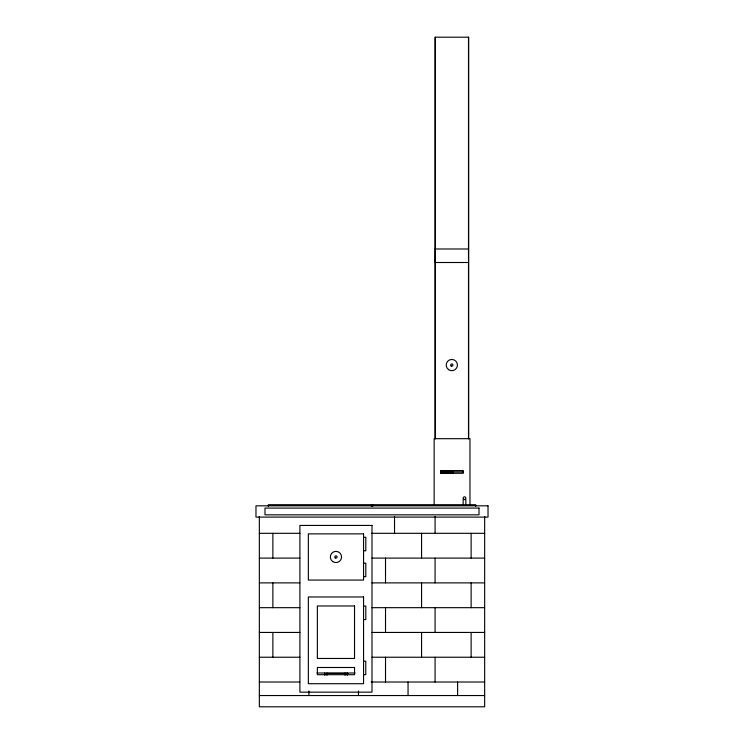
<?xml version="1.0" encoding="UTF-8"?>
<svg xmlns="http://www.w3.org/2000/svg" width="744" height="744" viewBox="0 0 744 744"><rect width="100%" height="100%" fill="white"/><g stroke="black" fill="none" stroke-linecap="round" stroke-linejoin="round"><path stroke-width="1.12" d="M435.119 248.989L468.646 248.989M435.277 262.502L435.435 248.989M436.458 262.502L467.381 262.502M440.783 470.747L450.697 470.571M440.783 471.919L463.307 471.919M440.783 472.273L453.394 472.273M440.783 472.598L453.394 472.598M440.783 472.877L453.394 472.877M440.783 473.091L453.394 473.091M440.783 473.277L463.307 473.277L463.307 470.571L440.783 470.617L440.783 473.277L453.394 473.231L453.394 471.919M259.349 533.318L299.906 533.318M371.423 533.318L484.651 533.318M363.556 537.261L365.806 537.261L365.806 550.774L363.556 550.774M259.349 558.102L299.906 558.102M372 558.102L484.651 558.102M363.556 563.171L365.806 563.171L365.806 576.684L363.556 576.684M259.349 582.887L299.906 582.887M372 582.887L484.651 582.887M363.556 606.044L365.806 606.044L365.806 619.557L363.556 619.557M259.349 607.671L299.906 607.671M372 607.671L484.651 607.671M259.349 632.447L299.906 632.447M372 632.447L484.651 632.447M259.349 657.231L299.906 657.231M372 657.231L484.651 657.231M363.509 661.174L365.769 661.174L365.769 674.696L363.509 674.696M316.963 673.004L355.093 673.004M327.462 673.46L348.053 673.46M259.349 682.016L299.739 682.016M371.163 682.016L484.651 682.016M259.349 695.538L484.651 695.538M484.651 516.42L484.651 706.8L259.349 706.8L259.349 516.42M475.714 506.506L475.714 504.702L268.361 504.702L268.361 506.506M471.129 533.318L471.129 558.102M471.129 582.887L471.129 607.671M471.129 632.447L471.129 657.231M469.966 504.739L469.966 438.69L434.143 438.69L434.143 504.739M468.646 438.783L468.646 37.2L435.119 37.2L435.119 438.783M468.497 37.2L468.497 438.783M465.837 505.157L465.837 499.522L463.149 499.522L463.149 505.157M457.616 682.016L457.616 695.538M435.277 37.2L435.277 438.783M435.082 516.42L435.082 533.318M435.082 558.102L435.082 582.887M435.082 607.671L435.082 632.447M435.082 657.231L435.082 682.016M421.569 533.318L421.569 558.102M421.569 582.887L421.569 607.671M421.569 632.447L421.569 657.231M408.047 682.016L408.047 695.538M394.534 516.42L394.534 533.318M385.522 558.102L385.522 582.887M385.522 607.671L385.522 632.447M385.522 657.231L385.522 682.016M372.679 504.702L372.679 506.506M371.396 504.702L371.396 506.506M358.478 691.027L358.478 695.538M347.29 673.004L347.29 675.254M345.039 673.004L345.039 675.254M327.016 673.004L327.016 675.254M324.756 673.004L324.756 675.254M308.918 691.027L308.918 695.538M272.871 533.318L272.871 558.102M272.871 582.887L272.871 607.671M272.871 632.447L272.871 657.231M453.003 472.877A1.349 1.349 0 0 1 451.087 472.877M488.027 505.827L255.973 505.827L255.973 517.099L488.027 517.099L488.027 505.827M479.015 508.087L264.985 508.087L264.985 514.839L479.015 514.839L479.015 508.087M372 525.431L299.906 525.431L299.906 692.153L372 692.153L372 525.431M363.556 533.876L308.351 533.876L308.351 580.069L363.556 580.069L363.556 533.876M363.556 596.967L308.351 596.967L308.351 683.708L363.556 683.708L363.556 596.967M354.535 605.979L317.363 605.979L317.363 658.468L354.535 658.468L354.535 605.979M354.535 667.489L317.363 667.489L317.363 674.696L354.535 674.696L354.535 667.489M463.54 499.122L463.326 498.843A1.349 1.349 0 0 1 464.377 496.825A1.349 1.349 0 0 1 465.763 498.629A1.349 1.349 0 0 1 463.54 499.122M451.171 365.992A1.125 1.125 0 0 0 452.938 365.164A1.125 1.125 0 0 0 451.348 364.048A1.125 1.125 0 0 0 451.171 365.992M448.586 369.675A5.636 5.636 0 0 0 457.43 365.564A5.636 5.636 0 0 0 449.45 359.957A5.636 5.636 0 0 0 448.586 369.675M335.302 557.898A1.125 1.125 0 0 0 337.069 557.07A1.125 1.125 0 0 0 335.479 555.954A1.125 1.125 0 0 0 335.302 557.898M332.717 561.581A5.636 5.636 0 0 0 341.561 557.47A5.636 5.636 0 0 0 333.582 551.862A5.636 5.636 0 0 0 332.717 561.581"/></g></svg>
